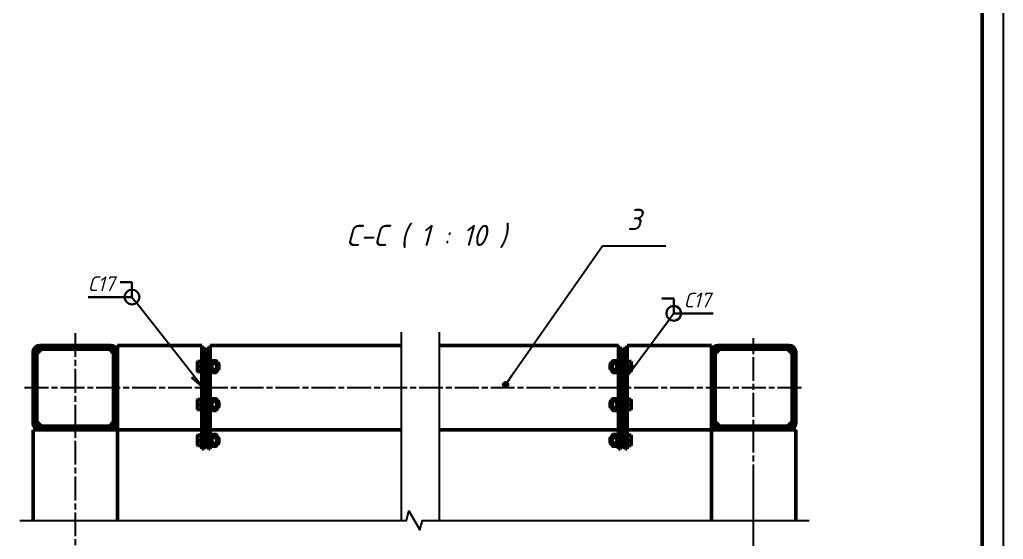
# Model space of a CAD drawing. Header units: millimetres. Extents: x 0 to 23890, y 0 to 14850.
# Drawn here: x 15196 to 21025, y 3133 to 6213 of the extents above; entities that cross this region are included whole.
import ezdxf

# ---------------------------------------------------------------- set-up
doc = ezdxf.new("R2010")
doc.units = ezdxf.units.MM
doc.header["$LTSCALE"] = 25
doc.linetypes.add('CHAIN', pattern=[0.7087, 0.4724, -0.0591, 0.1181, -0.0591])
for name, color, linetype, lineweight in [('Видимый контур (ГОСТ)', 7, 'Continuous', 50), ('Кромка (ГОСТ)', 7, 'Continuous', 50), ('Линия обрыва (ГОСТ)', 7, 'Continuous', 25), ('Линия резьбы (ГОСТ)', 7, 'Continuous', 25), ('Обозначение (ГОСТ)', 7, 'Continuous', 25), ('Осевая линия (ГОСТ)', 7, 'Continuous', 25), ('Штриховка (ГОСТ)', 7, 'Continuous', 18), ('Эскизная геометрия (ГОСТ)', 7, 'Continuous', 50)]:
    doc.layers.add(name, color=color, linetype=linetype, lineweight=lineweight)
doc.styles.add('Обычный текст (ГОСТ)', font='GOST Common Italic.ttf')
doc.styles.add('Стиль текста145', font='GOST Common Italic.ttf')
doc.styles.add('Увеличенный текст (ГОСТ)', font='GOST Common Italic.ttf')
doc.dimstyles.new('Диаметр (ГОСТ)$7', dxfattribs={"dimscale": 25, "dimtxt": 3.5, "dimasz": 3.5, "dimexe": 1, "dimexo": 0, "dimgap": 0.5, "dimtad": 1, "dimrnd": 1e-08, "dimtxsty": 'Обычный текст (ГОСТ)', "dimblk": 'Filled-1', "dimcen": 0.09, "dimdle": 15, "dimclrd": 256, "dimclre": 256, "dimclrt": 256, "dimazin": 2, "dimtfac": 0.714286, "dimtdec": 3, "dimtmove": 0, "dimatfit": 3, "dimfxl": 1, "dimtolj": 1, "dimlwd": -1, "dimlwe": 25, "dimarcsym": 0})

# ---------------------------------------------------------------- blocks, each defined once
blk = doc.blocks.new('Рамки ГОСТ_ граница 594x841_2')
at = {"layer": 'Кромка (ГОСТ)', "lineweight": 25}
blk.add_line((841, 594), (841, 0), dxfattribs=at)
at = {"layer": 'Кромка (ГОСТ)'}
blk.add_line((836, 5), (836, 589), dxfattribs=at)
blk = doc.blocks.new('Обозначение сварки_26')
at = {"layer": 'Эскизная геометрия (ГОСТ)', "lineweight": 30}
for p, q in [((-0.8, 1), (0, 1)), ((0, 0), (0, 1)), ((0, 0), (-2.968, 0))]:
    blk.add_line(p, q, dxfattribs=at)
at = {"layer": 'Эскизная геометрия (ГОСТ)', "lineweight": 25}
blk.add_line((0, 0), (0.309, -0.393), dxfattribs=at)
at = {"layer": 'Эскизная геометрия (ГОСТ)', "lineweight": 30}
blk.add_circle((0, 0), 0.5, dxfattribs=at)
at = {"layer": 'Обозначение (ГОСТ)', "style": 'Стиль текста145'}
blk.add_text('С17', height=1, dxfattribs=at).set_placement((-2.968, 0.4))
blk = doc.blocks.new('Filled Half 2-1')
at = {"color": 0}
for p, q in [((-1, 0), (0, 0)), ((-1, 0), (-1, -0.2)), ((-1, -0.2), (0, 0)), ((0, 0), (-1, 0))]:
    blk.add_line(p, q, dxfattribs=at)
at = {"color": 0, "flags": 128}
blk.add_lwpolyline([(-1, 0), (-1, -0.2), (0, 0), (-1, 0)], dxfattribs=at)
at = {"color": 0}
blk.add_solid([(-1, 0), (-1, -0.2), (0, 0), (-1, 0)], dxfattribs=at)
blk = doc.blocks.new('Filled-1')
at = {"color": 0}
for p, q in [((0, 0), (-1, 0.143)), ((-1, 0.143), (-1, -0.143)), ((-1, 0), (0, 0)), ((-1, -0.143), (0, 0))]:
    blk.add_line(p, q, dxfattribs=at)
at = {"color": 0, "flags": 128}
blk.add_lwpolyline([(-1, -0.143), (0, 0), (-1, 0.143), (-1, -0.143)], dxfattribs=at)
at = {"color": 0}
blk.add_solid([(-1, -0.143), (0, 0), (-1, 0.143), (-1, -0.143)], dxfattribs=at)
blk = doc.blocks.new('Обозначение сварки_27')
at = {"layer": 'Эскизная геометрия (ГОСТ)', "lineweight": 30}
for p, q in [((-0.8, 1), (0, 1)), ((0, 0), (0, 1)), ((0, 0), (2.668, 0))]:
    blk.add_line(p, q, dxfattribs=at)
at = {"layer": 'Эскизная геометрия (ГОСТ)', "lineweight": 25}
blk.add_line((0, 0), (-0.298, -0.402), dxfattribs=at)
at = {"layer": 'Эскизная геометрия (ГОСТ)', "lineweight": 30}
blk.add_circle((0, 0), 0.5, dxfattribs=at)
at = {"layer": 'Обозначение (ГОСТ)', "style": 'Стиль текста145'}
blk.add_text('С17', height=1, dxfattribs=at).set_placement((0.7, 0.4))
blk = doc.blocks.new('Номера позиций31')
at = {"layer": 'Обозначение (ГОСТ)'}
h = blk.add_hatch(color=256, dxfattribs=at)
edge = h.paths.add_edge_path(flags=0)
edge.add_arc((723.02, 162.01), 0.625, 0, 360)
for p, q in [((724.45, 164.06), (746.01, 194.9)), ((746.01, 194.9), (761.01, 194.9)), ((724.45, 164.06), (723.38, 162.52))]:
    blk.add_line(p, q, dxfattribs=at)
blk.add_circle((723.02, 162.01), 0.625, dxfattribs=at)
at = {"layer": 'Обозначение (ГОСТ)', "insert": (753.51, 201.15), "char_height": 5, "attachment_point": 5, "style": 'Увеличенный текст (ГОСТ)'}
blk.add_mtext('3', dxfattribs=at)

msp = doc.modelspace()

# ---------------------------------------------------------------- hatches: boundary and pattern name
at = {"layer": 'Штриховка (ГОСТ)'}
h = msp.add_hatch(dxfattribs=at)
h.set_pattern_fill('ANSI31', color=256, scale=635, angle=75.0001754, style=0)
h.set_pattern_definition([(120.0002, (0, 0), (-68.74064, -39.6877), [])])
edge = h.paths.add_edge_path()
edge.add_ellipse((15735.399, 3821.992), major_axis=(40, 0), ratio=1, start_angle=270, end_angle=360)
edge.add_line((15775.399, 3821.992), (15775.399, 4241.992))
edge.add_ellipse((15735.399, 4241.992), major_axis=(0, 40), ratio=1, start_angle=270, end_angle=360)
edge.add_line((15735.399, 4281.992), (15315.399, 4281.992))
edge.add_ellipse((15315.399, 4241.992), major_axis=(-40, 0), ratio=1, start_angle=270, end_angle=360)
edge.add_line((15275.399, 4241.992), (15275.399, 3821.992))
edge.add_ellipse((15315.399, 3821.992), major_axis=(0, -40), ratio=1, start_angle=270, end_angle=360)
edge.add_line((15315.399, 3781.992), (15735.399, 3781.992))
edge = h.paths.add_edge_path(flags=0)
edge.add_line((15315.399, 4261.992), (15735.399, 4261.992))
edge.add_ellipse((15735.399, 4241.992), major_axis=(20, 0), ratio=1, start_angle=0, end_angle=90, ccw=False)
edge.add_line((15755.399, 4241.992), (15755.399, 3821.992))
edge.add_ellipse((15735.399, 3821.992), major_axis=(0, -20), ratio=1, start_angle=0, end_angle=90, ccw=False)
edge.add_line((15735.399, 3801.992), (15315.399, 3801.992))
edge.add_ellipse((15315.399, 3821.992), major_axis=(-20, 0), ratio=1, start_angle=0, end_angle=90, ccw=False)
edge.add_line((15295.399, 3821.992), (15295.399, 4241.992))
edge.add_ellipse((15315.399, 4241.992), major_axis=(0, 20), ratio=1, start_angle=0, end_angle=90, ccw=False)
h = msp.add_hatch(dxfattribs=at)
h.set_pattern_fill('ANSI31', color=256, scale=635, angle=90.0002105, style=0)
h.set_pattern_definition([(135.0002, (0, 0), (-56.1264, -56.1268), [])])
edge = h.paths.add_edge_path()
edge.add_ellipse((19335.455, 3821.992), major_axis=(0, -40), ratio=1, start_angle=270, end_angle=360)
edge.add_line((19335.455, 3781.992), (19755.455, 3781.992))
edge.add_ellipse((19755.455, 3821.992), major_axis=(40, 0), ratio=1, start_angle=270, end_angle=360)
edge.add_line((19795.455, 3821.992), (19795.455, 4241.992))
edge.add_ellipse((19755.455, 4241.992), major_axis=(0, 40), ratio=1, start_angle=270, end_angle=360)
edge.add_line((19755.455, 4281.992), (19335.455, 4281.992))
edge.add_ellipse((19335.455, 4241.992), major_axis=(-40, 0), ratio=1, start_angle=270, end_angle=360)
edge.add_line((19295.455, 4241.992), (19295.455, 3821.992))
edge = h.paths.add_edge_path(flags=0)
edge.add_line((19335.455, 4261.992), (19755.455, 4261.992))
edge.add_ellipse((19755.455, 4241.992), major_axis=(20, 0), ratio=1, start_angle=0, end_angle=90, ccw=False)
edge.add_line((19775.455, 4241.992), (19775.455, 3821.992))
edge.add_ellipse((19755.455, 3821.992), major_axis=(0, -20), ratio=1, start_angle=0, end_angle=90, ccw=False)
edge.add_line((19755.455, 3801.992), (19335.455, 3801.992))
edge.add_ellipse((19335.455, 3821.992), major_axis=(-20, 0), ratio=1, start_angle=0, end_angle=90, ccw=False)
edge.add_line((19315.455, 3821.992), (19315.455, 4241.992))
edge.add_ellipse((19335.455, 4241.992), major_axis=(0, 20), ratio=1, start_angle=0, end_angle=90, ccw=False)

# ---------------------------------------------------------------- linework, layer by layer
at = {"layer": 'Видимый контур (ГОСТ)'}
for p, q in [((15297.899, 4234.492), (15322.899, 4259.492)), ((15735.399, 4281.992), (15315.399, 4281.992)), ((15315.399, 4261.992), (15735.399, 4261.992)), ((15322.899, 4259.492), (15727.899, 4259.492)), ((15727.899, 4259.492), (15752.899, 4234.492)), ((15775.399, 4281.992), (16275.399, 4281.992)), ((15775.399, 4241.992), (15775.399, 4281.992)), ((16275.399, 4269.492), (16275.399, 4281.992)), ((16284.644, 4269.492), (16275.399, 4269.492)), ((16275.399, 4194.492), (16275.399, 4269.492)), ((16284.644, 4269.492), (16284.644, 4194.492)), ((16284.644, 4269.492), (16300.399, 4246.992)), ((16316.153, 4269.492), (16300.399, 4246.992)), ((16316.153, 4194.492), (16316.153, 4269.492)), ((16316.153, 4269.492), (16325.399, 4269.492)), ((16325.399, 4281.992), (17459.216, 4281.992)), ((16325.399, 4269.492), (16325.399, 4281.992)), ((16325.399, 4269.492), (16325.399, 4194.492)), ((17684.216, 4281.992), (18745.455, 4281.992)), ((18745.455, 4269.492), (18745.455, 4281.992)), ((18754.7, 4269.492), (18745.455, 4269.492)), ((18745.455, 4194.492), (18745.455, 4269.492)), ((18754.7, 4269.492), (18754.7, 4194.492)), ((18754.7, 4269.492), (18770.455, 4246.992)), ((18786.209, 4269.492), (18770.455, 4246.992)), ((18786.209, 4194.492), (18786.209, 4269.492)), ((18786.209, 4269.492), (18795.455, 4269.492)), ((18795.455, 4281.992), (19295.455, 4281.992)), ((18795.455, 4269.492), (18795.455, 4281.992)), ((18795.455, 4269.492), (18795.455, 4194.492)), ((19295.455, 4241.992), (19295.455, 4281.992)), ((19317.955, 4234.492), (19342.955, 4259.492)), ((19755.455, 4281.992), (19335.455, 4281.992)), ((19335.455, 4261.992), (19755.455, 4261.992)), ((19342.955, 4259.492), (19747.955, 4259.492)), ((19747.955, 4259.492), (19772.955, 4234.492)), ((15275.399, 4241.992), (15275.399, 3821.992)), ((15295.399, 3821.992), (15295.399, 4241.992)), ((15297.899, 3829.492), (15297.899, 4234.492)), ((15752.899, 4234.492), (15752.899, 3829.492)), ((15755.399, 4241.992), (15755.399, 3821.992)), ((15775.399, 3821.992), (15775.399, 4241.992)), ((16300.399, 4246.992), (16300.399, 4185.172)), ((16300.399, 4185.172), (16300.399, 4246.992)), ((18770.455, 4246.992), (18770.455, 4185.172)), ((18770.455, 4185.172), (18770.455, 4246.992)), ((19295.455, 4241.992), (19295.455, 3821.992)), ((19315.455, 3821.992), (19315.455, 4241.992)), ((19317.955, 3829.492), (19317.955, 4234.492)), ((19772.955, 4234.492), (19772.955, 3829.492)), ((19775.455, 4241.992), (19775.455, 3821.992)), ((19795.455, 3821.992), (19795.455, 4241.992)), ((16250.399, 4185.492), (16251.265, 4186.992)), ((16250.399, 4128.492), (16250.399, 4185.492)), ((16253.944, 4186.992), (16251.265, 4186.992)), ((16253.944, 4186.992), (16275.399, 4186.992)), ((16253.944, 4156.992), (16275.399, 4156.992)), ((16284.644, 4194.492), (16275.399, 4194.492)), ((16275.399, 3844.492), (16275.399, 4194.492)), ((16284.644, 4194.492), (16300.399, 4185.172)), ((16284.644, 4194.492), (16284.644, 3844.492)), ((16316.153, 4194.492), (16300.399, 4185.172)), ((16300.399, 4185.172), (16300.399, 3853.812)), ((16300.399, 3853.812), (16300.399, 4185.172)), ((16316.153, 3844.492), (16316.153, 4194.492)), ((16316.153, 4194.492), (16325.399, 4194.492)), ((16325.399, 4194.492), (16325.399, 3844.492)), ((16325.399, 4188.617), (16333.399, 4188.617)), ((16333.399, 4161.504), (16325.399, 4158.592)), ((16325.399, 4155.392), (16333.399, 4158.304)), ((16333.399, 4183.992), (16337.81, 4191.633)), ((16333.399, 4188.617), (16333.399, 4161.504)), ((16333.399, 4161.504), (16333.399, 4158.304)), ((16333.399, 4158.304), (16333.399, 4125.367)), ((16361.487, 4191.633), (16337.81, 4191.633)), ((16361.487, 4174.312), (16337.81, 4174.312)), ((16361.487, 4139.671), (16337.81, 4139.671)), ((16365.899, 4183.992), (16361.487, 4191.633)), ((16365.899, 4129.992), (16365.899, 4183.992)), ((16365.899, 4176.992), (16372.065, 4176.992)), ((16375.399, 4173.659), (16372.065, 4176.992)), ((16372.065, 4136.992), (16372.065, 4176.992)), ((16375.399, 4140.325), (16372.065, 4136.992)), ((16375.399, 4173.659), (16375.399, 4140.325)), ((18695.455, 4173.659), (18698.788, 4176.992)), ((18695.455, 4140.325), (18695.455, 4173.659)), ((18695.455, 4140.325), (18698.788, 4136.992)), ((18698.788, 4176.992), (18698.788, 4136.992)), ((18704.955, 4176.992), (18698.788, 4176.992)), ((18704.955, 4183.992), (18709.366, 4191.633)), ((18704.955, 4183.992), (18704.955, 4129.992)), ((18709.366, 4191.633), (18733.043, 4191.633)), ((18709.366, 4174.312), (18733.043, 4174.312)), ((18709.366, 4139.671), (18733.043, 4139.671)), ((18737.455, 4183.992), (18733.043, 4191.633)), ((18745.455, 4188.617), (18737.455, 4188.617)), ((18737.455, 4125.367), (18737.455, 4188.617)), ((18754.7, 4194.492), (18745.455, 4194.492)), ((18745.455, 3844.492), (18745.455, 4194.492)), ((18754.7, 4194.492), (18770.455, 4185.172)), ((18754.7, 4194.492), (18754.7, 3844.492)), ((18786.209, 4194.492), (18770.455, 4185.172)), ((18770.455, 4185.172), (18770.455, 3853.812)), ((18770.455, 3853.812), (18770.455, 4185.172)), ((18786.209, 3844.492), (18786.209, 4194.492)), ((18786.209, 4194.492), (18795.455, 4194.492)), ((18795.455, 4194.492), (18795.455, 3844.492)), ((18816.909, 4186.992), (18795.455, 4186.992)), ((18816.909, 4156.992), (18795.455, 4156.992)), ((18819.589, 4186.992), (18816.909, 4186.992)), ((18820.455, 4185.492), (18819.589, 4186.992)), ((18820.455, 4185.492), (18820.455, 4128.492)), ((16250.399, 4128.492), (16251.265, 4126.992)), ((16251.265, 4126.992), (16253.944, 4126.992)), ((16253.944, 4126.992), (16275.399, 4126.992)), ((16325.399, 4125.367), (16333.399, 4125.367)), ((16333.399, 4129.992), (16337.81, 4122.351)), ((16361.487, 4122.351), (16337.81, 4122.351)), ((16365.899, 4129.992), (16361.487, 4122.351)), ((16365.899, 4136.992), (16372.065, 4136.992)), ((18704.955, 4136.992), (18698.788, 4136.992)), ((18704.955, 4129.992), (18709.366, 4122.351)), ((18709.366, 4122.351), (18733.043, 4122.351)), ((18737.455, 4129.992), (18733.043, 4122.351)), ((18745.455, 4125.367), (18737.455, 4125.367)), ((18816.909, 4126.992), (18795.455, 4126.992)), ((18816.909, 4126.992), (18819.589, 4126.992)), ((18820.455, 4128.492), (18819.589, 4126.992)), ((16333.399, 3958.992), (16337.81, 3966.633)), ((16361.487, 3966.633), (16337.81, 3966.633)), ((16365.899, 3958.992), (16361.487, 3966.633)), ((18704.955, 3958.992), (18709.366, 3966.633)), ((18709.366, 3966.633), (18733.043, 3966.633)), ((18737.455, 3958.992), (18733.043, 3966.633)), ((16250.399, 3960.492), (16251.265, 3961.992)), ((16250.399, 3903.492), (16250.399, 3960.492)), ((16253.944, 3961.992), (16251.265, 3961.992)), ((16253.944, 3961.992), (16275.399, 3961.992)), ((16253.944, 3931.992), (16275.399, 3931.992)), ((16325.399, 3963.617), (16333.399, 3963.617)), ((16333.399, 3936.504), (16325.399, 3933.592)), ((16325.399, 3930.392), (16333.399, 3933.304)), ((16333.399, 3963.617), (16333.399, 3936.504)), ((16333.399, 3936.504), (16333.399, 3933.304)), ((16333.399, 3933.304), (16333.399, 3900.367)), ((16361.487, 3949.312), (16337.81, 3949.312)), ((16361.487, 3914.671), (16337.81, 3914.671)), ((16365.899, 3904.992), (16365.899, 3958.992)), ((16365.899, 3951.992), (16372.065, 3951.992)), ((16365.899, 3911.992), (16372.065, 3911.992)), ((16375.399, 3948.659), (16372.065, 3951.992)), ((16372.065, 3911.992), (16372.065, 3951.992)), ((16375.399, 3915.325), (16372.065, 3911.992)), ((16375.399, 3948.659), (16375.399, 3915.325)), ((18695.455, 3948.659), (18698.788, 3951.992)), ((18695.455, 3915.325), (18695.455, 3948.659)), ((18695.455, 3915.325), (18698.788, 3911.992)), ((18698.788, 3951.992), (18698.788, 3911.992)), ((18704.955, 3951.992), (18698.788, 3951.992)), ((18704.955, 3911.992), (18698.788, 3911.992)), ((18704.955, 3958.992), (18704.955, 3904.992)), ((18709.366, 3949.312), (18733.043, 3949.312)), ((18709.366, 3914.671), (18733.043, 3914.671)), ((18745.455, 3963.617), (18737.455, 3963.617)), ((18737.455, 3900.367), (18737.455, 3963.617)), ((18816.909, 3961.992), (18795.455, 3961.992)), ((18816.909, 3931.992), (18795.455, 3931.992)), ((18819.589, 3961.992), (18816.909, 3961.992)), ((18820.455, 3960.492), (18819.589, 3961.992)), ((18820.455, 3960.492), (18820.455, 3903.492)), ((16250.399, 3903.492), (16251.265, 3901.992)), ((16251.265, 3901.992), (16253.944, 3901.992)), ((16253.944, 3901.992), (16275.399, 3901.992)), ((16300.399, 3853.812), (16284.644, 3844.492)), ((16316.153, 3844.492), (16300.399, 3853.812)), ((16300.399, 3853.812), (16300.399, 3691.992)), ((16300.399, 3691.992), (16300.399, 3853.812)), ((16325.399, 3900.367), (16333.399, 3900.367)), ((16333.399, 3904.992), (16337.81, 3897.351)), ((16361.487, 3897.351), (16337.81, 3897.351)), ((16365.899, 3904.992), (16361.487, 3897.351)), ((18704.955, 3904.992), (18709.366, 3897.351)), ((18709.366, 3897.351), (18733.043, 3897.351)), ((18737.455, 3904.992), (18733.043, 3897.351)), ((18745.455, 3900.367), (18737.455, 3900.367)), ((18770.455, 3853.812), (18754.7, 3844.492)), ((18786.209, 3844.492), (18770.455, 3853.812)), ((18770.455, 3853.812), (18770.455, 3691.992)), ((18770.455, 3691.992), (18770.455, 3853.812)), ((18816.909, 3901.992), (18795.455, 3901.992)), ((18816.909, 3901.992), (18819.589, 3901.992)), ((18820.455, 3903.492), (18819.589, 3901.992)), ((15322.899, 3804.492), (15297.899, 3829.492)), ((15735.399, 3801.992), (15315.399, 3801.992)), ((15727.899, 3804.492), (15322.899, 3804.492)), ((15752.899, 3829.492), (15727.899, 3804.492)), ((15775.399, 3781.992), (15775.399, 3821.992)), ((16284.644, 3844.492), (16275.399, 3844.492)), ((16275.399, 3669.492), (16275.399, 3844.492)), ((16284.644, 3844.492), (16284.644, 3669.492)), ((16316.153, 3669.492), (16316.153, 3844.492)), ((16316.153, 3844.492), (16325.399, 3844.492)), ((16325.399, 3844.492), (16325.399, 3669.492)), ((18754.7, 3844.492), (18745.455, 3844.492)), ((18745.455, 3669.492), (18745.455, 3844.492)), ((18754.7, 3844.492), (18754.7, 3669.492)), ((18786.209, 3669.492), (18786.209, 3844.492)), ((18786.209, 3844.492), (18795.455, 3844.492)), ((18795.455, 3844.492), (18795.455, 3669.492)), ((19295.455, 3781.992), (19295.455, 3821.992)), ((19342.955, 3804.492), (19317.955, 3829.492)), ((19755.455, 3801.992), (19335.455, 3801.992)), ((19747.955, 3804.492), (19342.955, 3804.492)), ((19772.955, 3829.492), (19747.955, 3804.492)), ((15275.399, 3781.992), (15315.399, 3781.992)), ((15275.399, 3781.992), (15275.399, 3245.762)), ((15315.399, 3781.992), (15735.399, 3781.992)), ((15735.399, 3781.992), (15775.399, 3781.992)), ((15775.399, 3781.992), (15775.399, 3245.762)), ((15775.399, 3781.992), (16275.399, 3781.992)), ((16250.399, 3747.992), (16251.265, 3749.492)), ((16250.399, 3690.992), (16250.399, 3747.992)), ((16253.944, 3749.492), (16251.265, 3749.492)), ((16253.944, 3749.492), (16275.399, 3749.492)), ((16325.399, 3781.992), (17459.216, 3781.992)), ((16325.399, 3751.117), (16333.399, 3751.117)), ((16333.399, 3746.492), (16337.81, 3754.133)), ((16333.399, 3751.117), (16333.399, 3724.004)), ((16361.487, 3754.133), (16337.81, 3754.133)), ((16361.487, 3736.812), (16337.81, 3736.812)), ((16365.899, 3746.492), (16361.487, 3754.133)), ((16365.899, 3692.492), (16365.899, 3746.492)), ((16365.899, 3739.492), (16372.065, 3739.492)), ((16375.399, 3736.159), (16372.065, 3739.492)), ((16372.065, 3699.492), (16372.065, 3739.492)), ((16375.399, 3736.159), (16375.399, 3702.825)), ((17684.216, 3781.992), (18745.455, 3781.992)), ((18695.455, 3736.159), (18698.788, 3739.492)), ((18695.455, 3702.825), (18695.455, 3736.159)), ((18698.788, 3739.492), (18698.788, 3699.492)), ((18704.955, 3739.492), (18698.788, 3739.492)), ((18704.955, 3746.492), (18709.366, 3754.133)), ((18704.955, 3746.492), (18704.955, 3692.492)), ((18709.366, 3754.133), (18733.043, 3754.133)), ((18709.366, 3736.812), (18733.043, 3736.812)), ((18737.455, 3746.492), (18733.043, 3754.133)), ((18745.455, 3751.117), (18737.455, 3751.117)), ((18737.455, 3687.867), (18737.455, 3751.117)), ((18795.455, 3781.992), (19295.455, 3781.992)), ((18816.909, 3749.492), (18795.455, 3749.492)), ((18819.589, 3749.492), (18816.909, 3749.492)), ((18820.455, 3747.992), (18819.589, 3749.492)), ((18820.455, 3747.992), (18820.455, 3690.992)), ((19295.455, 3781.992), (19335.455, 3781.992)), ((19295.455, 3245.762), (19295.455, 3781.992)), ((19335.455, 3781.992), (19755.455, 3781.992)), ((19755.455, 3781.992), (19795.455, 3781.992)), ((19795.455, 3245.762), (19795.455, 3781.992)), ((16250.399, 3690.992), (16251.265, 3689.492)), ((16251.265, 3689.492), (16253.944, 3689.492)), ((16253.944, 3719.492), (16275.399, 3719.492)), ((16253.944, 3689.492), (16275.399, 3689.492)), ((16284.644, 3669.492), (16300.399, 3691.992)), ((16300.399, 3691.992), (16316.153, 3669.492)), ((16333.399, 3724.004), (16325.399, 3721.092)), ((16325.399, 3717.892), (16333.399, 3720.804)), ((16325.399, 3687.867), (16333.399, 3687.867)), ((16333.399, 3724.004), (16333.399, 3720.804)), ((16333.399, 3720.804), (16333.399, 3687.867)), ((16333.399, 3692.492), (16337.81, 3684.851)), ((16361.487, 3702.171), (16337.81, 3702.171)), ((16361.487, 3684.851), (16337.81, 3684.851)), ((16365.899, 3692.492), (16361.487, 3684.851)), ((16365.899, 3699.492), (16372.065, 3699.492)), ((16375.399, 3702.825), (16372.065, 3699.492)), ((18695.455, 3702.825), (18698.788, 3699.492)), ((18704.955, 3699.492), (18698.788, 3699.492)), ((18704.955, 3692.492), (18709.366, 3684.851)), ((18709.366, 3702.171), (18733.043, 3702.171)), ((18709.366, 3684.851), (18733.043, 3684.851)), ((18737.455, 3692.492), (18733.043, 3684.851)), ((18745.455, 3687.867), (18737.455, 3687.867)), ((18754.7, 3669.492), (18770.455, 3691.992)), ((18770.455, 3691.992), (18786.209, 3669.492)), ((18816.909, 3719.492), (18795.455, 3719.492)), ((18816.909, 3689.492), (18795.455, 3689.492)), ((18816.909, 3689.492), (18819.589, 3689.492)), ((18820.455, 3690.992), (18819.589, 3689.492)), ((16284.644, 3669.492), (16275.399, 3669.492)), ((16316.153, 3669.492), (16325.399, 3669.492)), ((18754.7, 3669.492), (18745.455, 3669.492)), ((18786.209, 3669.492), (18795.455, 3669.492))]:
    msp.add_line(p, q, dxfattribs=at)
for centre, radius, start, end in [((15315.399, 4241.992), 40, 90, 180), ((15315.399, 4241.992), 20, 90, 180), ((15735.399, 4241.992), 40, 0, 90), ((15735.399, 4241.992), 20, 0, 90), ((19335.455, 4241.992), 40, 90, 180), ((19335.455, 4241.992), 20, 90, 180), ((19755.455, 4241.992), 40, 0, 90), ((19755.455, 4241.992), 20, 0, 90), ((15315.399, 3821.992), 40, 180, 270), ((15315.399, 3821.992), 20, 180, 270), ((15735.399, 3821.992), 20, 270, 0), ((15735.399, 3821.992), 40, 270, 0), ((19335.455, 3821.992), 40, 180, 270), ((19335.455, 3821.992), 20, 180, 270), ((19755.455, 3821.992), 20, 270, 0), ((19755.455, 3821.992), 40, 270, 0)]:
    msp.add_arc(centre, radius, start, end, dxfattribs=at)
for points, weights in [([(16253.944, 4156.992), (16248.944, 4171.992), (16253.944, 4186.992)], [1.16025403784, 1.33974596216, 1.16025403784]), ([(16253.944, 4126.992), (16248.944, 4141.992), (16253.944, 4156.992)], [1.16025403784, 1.33974596216, 1.16025403784]), ([(16337.81, 4191.633), (16332.81, 4182.973), (16337.81, 4174.312)], [1, 1.15470053838, 1]), ([(16337.81, 4174.312), (16332.81, 4156.992), (16337.81, 4139.671)], [1, 1.15470053838, 1]), ([(16337.81, 4139.671), (16332.81, 4131.011), (16337.81, 4122.351)], [1, 1.15470053838, 1]), ([(16361.487, 4174.312), (16366.487, 4182.973), (16361.487, 4191.633)], [1, 1.15470053838, 1]), ([(16361.487, 4139.671), (16366.487, 4156.992), (16361.487, 4174.312)], [1, 1.15470053838, 1]), ([(16361.487, 4122.351), (16366.487, 4131.011), (16361.487, 4139.671)], [1, 1.15470053838, 1]), ([(18709.366, 4191.633), (18704.366, 4182.973), (18709.366, 4174.312)], [1, 1.15470053838, 1]), ([(18709.366, 4174.312), (18704.366, 4156.992), (18709.366, 4139.671)], [1, 1.15470053838, 1]), ([(18709.366, 4139.671), (18704.366, 4131.011), (18709.366, 4122.351)], [1, 1.15470053838, 1]), ([(18733.043, 4174.312), (18738.043, 4182.973), (18733.043, 4191.633)], [1, 1.15470053838, 1]), ([(18733.043, 4139.671), (18738.043, 4156.992), (18733.043, 4174.312)], [1, 1.15470053838, 1]), ([(18733.043, 4122.351), (18738.043, 4131.011), (18733.043, 4139.671)], [1, 1.15470053838, 1]), ([(18816.909, 4186.992), (18821.909, 4171.992), (18816.909, 4156.992)], [1.16025403784, 1.33974596216, 1.16025403784]), ([(18816.909, 4156.992), (18821.909, 4141.992), (18816.909, 4126.992)], [1.16025403784, 1.33974596216, 1.16025403784]), ([(16337.81, 3966.633), (16332.81, 3957.973), (16337.81, 3949.312)], [1, 1.15470053838, 1]), ([(16361.487, 3949.312), (16366.487, 3957.973), (16361.487, 3966.633)], [1, 1.15470053838, 1]), ([(18709.366, 3966.633), (18704.366, 3957.973), (18709.366, 3949.312)], [1, 1.15470053838, 1]), ([(18733.043, 3949.312), (18738.043, 3957.973), (18733.043, 3966.633)], [1, 1.15470053838, 1]), ([(16253.944, 3931.992), (16248.944, 3946.992), (16253.944, 3961.992)], [1.16025403784, 1.33974596216, 1.16025403784]), ([(16253.944, 3901.992), (16248.944, 3916.992), (16253.944, 3931.992)], [1.16025403784, 1.33974596216, 1.16025403784]), ([(16337.81, 3949.312), (16332.81, 3931.992), (16337.81, 3914.671)], [1, 1.15470053838, 1]), ([(16337.81, 3914.671), (16332.81, 3906.011), (16337.81, 3897.351)], [1, 1.15470053838, 1]), ([(16361.487, 3914.671), (16366.487, 3931.992), (16361.487, 3949.312)], [1, 1.15470053838, 1]), ([(16361.487, 3897.351), (16366.487, 3906.011), (16361.487, 3914.671)], [1, 1.15470053838, 1]), ([(18709.366, 3949.312), (18704.366, 3931.992), (18709.366, 3914.671)], [1, 1.15470053838, 1]), ([(18709.366, 3914.671), (18704.366, 3906.011), (18709.366, 3897.351)], [1, 1.15470053838, 1]), ([(18733.043, 3914.671), (18738.043, 3931.992), (18733.043, 3949.312)], [1, 1.15470053838, 1]), ([(18733.043, 3897.351), (18738.043, 3906.011), (18733.043, 3914.671)], [1, 1.15470053838, 1]), ([(18816.909, 3961.992), (18821.909, 3946.992), (18816.909, 3931.992)], [1.16025403784, 1.33974596216, 1.16025403784]), ([(18816.909, 3931.992), (18821.909, 3916.992), (18816.909, 3901.992)], [1.16025403784, 1.33974596216, 1.16025403784]), ([(16253.944, 3719.492), (16248.944, 3734.492), (16253.944, 3749.492)], [1.16025403784, 1.33974596216, 1.16025403784]), ([(16337.81, 3754.133), (16332.81, 3745.473), (16337.81, 3736.812)], [1, 1.15470053838, 1]), ([(16337.81, 3736.812), (16332.81, 3719.492), (16337.81, 3702.171)], [1, 1.15470053838, 1]), ([(16361.487, 3736.812), (16366.487, 3745.473), (16361.487, 3754.133)], [1, 1.15470053838, 1]), ([(16361.487, 3702.171), (16366.487, 3719.492), (16361.487, 3736.812)], [1, 1.15470053838, 1]), ([(18709.366, 3754.133), (18704.366, 3745.473), (18709.366, 3736.812)], [1, 1.15470053838, 1]), ([(18709.366, 3736.812), (18704.366, 3719.492), (18709.366, 3702.171)], [1, 1.15470053838, 1]), ([(18733.043, 3736.812), (18738.043, 3745.473), (18733.043, 3754.133)], [1, 1.15470053838, 1]), ([(18733.043, 3702.171), (18738.043, 3719.492), (18733.043, 3736.812)], [1, 1.15470053838, 1]), ([(18816.909, 3749.492), (18821.909, 3734.492), (18816.909, 3719.492)], [1.16025403784, 1.33974596216, 1.16025403784]), ([(16253.944, 3689.492), (16248.944, 3704.492), (16253.944, 3719.492)], [1.16025403784, 1.33974596216, 1.16025403784]), ([(16337.81, 3702.171), (16332.81, 3693.511), (16337.81, 3684.851)], [1, 1.15470053838, 1]), ([(16361.487, 3684.851), (16366.487, 3693.511), (16361.487, 3702.171)], [1, 1.15470053838, 1]), ([(18709.366, 3702.171), (18704.366, 3693.511), (18709.366, 3684.851)], [1, 1.15470053838, 1]), ([(18733.043, 3684.851), (18738.043, 3693.511), (18733.043, 3702.171)], [1, 1.15470053838, 1]), ([(18816.909, 3719.492), (18821.909, 3704.492), (18816.909, 3689.492)], [1.16025403784, 1.33974596216, 1.16025403784])]:
    msp.add_rational_spline(points, weights, degree=2, dxfattribs=at)
at = {"layer": 'Линия обрыва (ГОСТ)'}
for p, q in [((17459.216, 3245.762), (17459.216, 4361.367)), ((17684.216, 3245.762), (17684.216, 4361.367))]:
    msp.add_line(p, q, dxfattribs=at)
at = {"layer": 'Линия обрыва (ГОСТ)', "flags": 128}
msp.add_lwpolyline([(15196.023, 3245.762), (17487.879, 3245.762), (17502.951, 3302.012), (17567.903, 3189.512), (17582.975, 3245.762), (19874.83, 3245.762)], dxfattribs=at)
at = {"layer": 'Линия резьбы (ГОСТ)'}
for p, q in [((16375.079, 4173.978), (16365.899, 4173.978)), ((16365.899, 4140.006), (16375.079, 4140.006)), ((18704.955, 4173.978), (18695.774, 4173.978)), ((18695.774, 4140.006), (18704.955, 4140.006)), ((16375.079, 3948.978), (16365.899, 3948.978)), ((16365.899, 3915.006), (16375.079, 3915.006)), ((18704.955, 3948.978), (18695.774, 3948.978)), ((18695.774, 3915.006), (18704.955, 3915.006)), ((16375.079, 3736.478), (16365.899, 3736.478)), ((18704.955, 3736.478), (18695.774, 3736.478)), ((16365.899, 3702.506), (16375.079, 3702.506)), ((18695.774, 3702.506), (18704.955, 3702.506))]:
    msp.add_line(p, q, dxfattribs=at)
at = {"layer": 'Осевая линия (ГОСТ)', "linetype": 'CHAIN', "ltscale": 11.993792}
for p, q in [((15525.399, 4355.324), (15525.399, 2805.153)), ((19545.455, 1734.314), (19545.455, 4325.46)), ((15225.122, 4031.992), (19841.251, 4031.992)), ((19545.455, 2560.496), (19545.455, 3512.811))]:
    msp.add_line(p, q, dxfattribs=at)

# ---------------------------------------------------------------- block references
for name, p, xscale, yscale, zscale in [('Рамки ГОСТ_ граница 594x841_2', (0, 0), 25, 25, 25), ('Обозначение сварки_26', (15861.496, 4568.794), 87.49999850988388, 87.49999850988388, 87.49999850988388), ('Обозначение сварки_27', (19072.175, 4472.394), 87.49999850988388, 87.49999850988388, 87.49999850988388)]:
    msp.add_blockref(name, p, dxfattribs=dict(xscale=xscale, yscale=yscale, zscale=zscale))
at = {"layer": 'Обозначение (ГОСТ)', "xscale": 25, "yscale": 25, "zscale": 25}
msp.add_blockref('Номера позиций31', (0, 0), dxfattribs=at)

# ---------------------------------------------------------------- texts
at = {"layer": 'Обозначение (ГОСТ)', "insert": (17132.165, 4859.375), "char_height": 125, "attachment_point": 7, "style": 'Увеличенный текст (ГОСТ)'}
msp.add_mtext('С-С ( 1 : 10 )', dxfattribs=at)

# ---------------------------------------------------------------- leaders
at = {"layer": 'Обозначение (ГОСТ)'}
for points in [[(16284.644, 4029.34), (15888.497, 4534.371)], [(18786.209, 4086.552), (19046.124, 4437.245)]]:
    msp.add_leader(points, dimstyle='Диаметр (ГОСТ)$7', override={"dimasz": 3.5, "dimtad": 0, "dimldrblk": 'Filled Half 2-1'}, dxfattribs=at)

doc.saveas('drawing.dxf')
